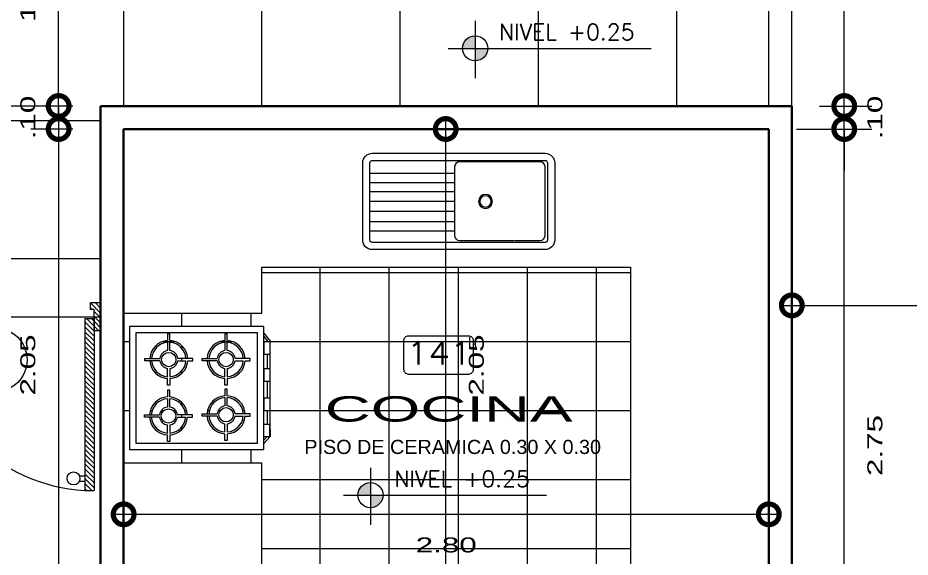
# Model space of a CAD drawing. Header units: inches. Extents: x 155.3 to 248.5, y 20.6 to 88.6.
# Drawn here: x 214.034 to 217.906, y 68.063 to 70.406 of the extents above; entities that cross this region are included whole.
import ezdxf
from ezdxf.enums import TextEntityAlignment as Align

# ---------------------------------------------------------------- set-up
doc = ezdxf.new("R2010")
doc.units = ezdxf.units.IN
doc.header["$MEASUREMENT"] = 0
doc.linetypes.add('CONTINUA', pattern=[0])
for name, color, linetype in [('COTAS', 252, 'Continuous'), ('MOBILIARIO', 252, 'Continuous'), ('MURO', 7, 'Continuous'), ('PUERTAS', 23, 'Continuous'), ('TEXTOS PLANTA', 7, 'Continuous'), ('TEXTURAS', 251, 'Continuous')]:
    doc.layers.add(name, color=color, linetype=linetype)
doc.styles.add('Celso', font='swissel.ttf', dxfattribs={"width": 1.5})
doc.styles.add('ROMANS', font='romans', dxfattribs={"width": 1.1, "height": 1})
doc.styles.get("Standard").update_dxf_attribs({"font": 'arial.ttf'})
doc.dimstyles.new('PLANTA 1-50', dxfattribs={"dimtxt": 0.065, "dimasz": 0.18, "dimexe": 0.12, "dimexo": 0.12, "dimgap": 0.1, "dimtad": 2, "dimzin": 4, "dimdsep": 46, "dimtxsty": 'Celso', "dimblk": 'DOTSMALL', "dimcen": 0.065, "dimdle": 0.05, "dimclrd": 14, "dimclre": 251, "dimclrt": 256, "dimaunit": 1, "dimadec": 4, "dimazin": 1, "dimtfac": 1, "dimtix": 1, "dimtmove": 0, "dimatfit": 3, "dimldrblk": 'DOTSMALL', "dimfxl": 1, "dimlwd": 9, "dimlwe": 9, "dimarcsym": 0})
pattern_1 = [(315, (-96.529859, 5.184583), (-0.013258252, -0.013258252), [])]

# ---------------------------------------------------------------- blocks, each defined once
blk = doc.blocks.new('A$C17647B33')
at = {"color": 252, "lineweight": 0}
for p, q in [((0.0271, 0.5083), (0, 0.4783)), ((0.0271, 0.535), (0.0271, 0)), ((0.6112, 0.535), (0.0271, 0.535)), ((0.5829, 0.5067), (0.0554, 0.5067)), ((0.0554, 0.5067), (0.0554, 0.0283)), ((0.5829, 0.0283), (0.5829, 0.5067)), ((0.6112, 0), (0.6112, 0.535)), ((0, 0.4483), (0, 0.4783)), ((0.0034, 0.4803), (0.0271, 0.4803)), ((0.0034, 0.4241), (0.0034, 0.4803)), ((0.0034, 0.4803), (0.0271, 0.4803)), ((0.0034, 0.4241), (0.0034, 0.4803)), ((0.0271, 0.4945), (0.0143, 0.4803)), ((0.0271, 0.4803), (0.0271, 0.4241)), ((0.0271, 0.4803), (0.0271, 0.4241)), ((0.1864, 0.4955), (0.1964, 0.4955)), ((0.1864, 0.4665), (0.1864, 0.4955)), ((0.1964, 0.4955), (0.1964, 0.4665)), ((0.4363, 0.5005), (0.4463, 0.5005)), ((0.4363, 0.4715), (0.4363, 0.5005)), ((0.4463, 0.5005), (0.4463, 0.4715)), ((0, 0.4483), (0, 0.0639)), ((0.1864, 0.4228), (0.1864, 0.4586)), ((0.1964, 0.4586), (0.1964, 0.4229)), ((0.4363, 0.4279), (0.4363, 0.4636)), ((0.4463, 0.4636), (0.4463, 0.4279)), ((0.0271, 0.4241), (0.0034, 0.4241)), ((0.0271, 0.4241), (0.0034, 0.4241)), ((0.012, 0.4241), (0.012, 0.3665)), ((0.0876, 0.3892), (0.0876, 0.3792)), ((0.109, 0.3892), (0.0876, 0.3892)), ((0.1526, 0.3892), (0.1168, 0.3892)), ((0.2302, 0.3892), (0.266, 0.3892)), ((0.2661, 0.3892), (0.2951, 0.3892)), ((0.2951, 0.3892), (0.2951, 0.3792)), ((0.3376, 0.3942), (0.3376, 0.3842)), ((0.3589, 0.3942), (0.3376, 0.3942)), ((0.4026, 0.3942), (0.3667, 0.3942)), ((0.4802, 0.3942), (0.5159, 0.3942)), ((0.5161, 0.3942), (0.5451, 0.3942)), ((0.5451, 0.3942), (0.5451, 0.3842)), ((0.0021, 0.3665), (0.0259, 0.3665)), ((0.0021, 0.3102), (0.0021, 0.3665)), ((0.0259, 0.3665), (0.0259, 0.3102)), ((0.0876, 0.3792), (0.1166, 0.3792)), ((0.1167, 0.3792), (0.1526, 0.3792)), ((0.266, 0.3792), (0.2303, 0.3792)), ((0.2951, 0.3792), (0.2661, 0.3792)), ((0.3376, 0.3842), (0.3666, 0.3842)), ((0.3667, 0.3842), (0.4025, 0.3842)), ((0.4363, 0.3502), (0.4363, 0.3145)), ((0.4463, 0.3145), (0.4463, 0.3502)), ((0.5159, 0.3842), (0.4802, 0.3842)), ((0.5451, 0.3842), (0.5161, 0.3842)), ((0.0259, 0.3102), (0.0021, 0.3102)), ((0.012, 0.3102), (0.012, 0.2389)), ((0.1864, 0.3452), (0.1864, 0.3095)), ((0.1964, 0.3095), (0.1964, 0.3452)), ((0.1864, 0.3016), (0.1864, 0.2726)), ((0.1864, 0.2726), (0.1964, 0.2726)), ((0.1964, 0.2726), (0.1964, 0.3015)), ((0.4363, 0.3066), (0.4363, 0.2776)), ((0.4363, 0.2776), (0.4463, 0.2776)), ((0.4463, 0.2776), (0.4463, 0.3066)), ((0.0021, 0.2389), (0.0259, 0.2389)), ((0.0021, 0.1827), (0.0021, 0.2389)), ((0.0259, 0.2389), (0.0259, 0.1827)), ((0.1864, 0.2553), (0.1964, 0.2553)), ((0.1864, 0.2264), (0.1864, 0.2553)), ((0.1964, 0.2553), (0.1964, 0.2264)), ((0.4351, 0.2553), (0.4451, 0.2553)), ((0.4351, 0.2264), (0.4351, 0.2553)), ((0.4451, 0.2553), (0.4451, 0.2264)), ((0.1864, 0.1827), (0.1864, 0.2184)), ((0.1964, 0.2184), (0.1964, 0.1827)), ((0.4351, 0.1827), (0.4351, 0.2184)), ((0.4451, 0.2184), (0.4451, 0.1827)), ((0.0259, 0.1827), (0.0021, 0.1827)), ((0.012, 0.1827), (0.012, 0.1214)), ((0.0021, 0.1214), (0.0259, 0.1214)), ((0.0021, 0.0651), (0.0021, 0.1214)), ((0.0259, 0.1214), (0.0259, 0.0651)), ((0.0876, 0.149), (0.0876, 0.139)), ((0.109, 0.149), (0.0876, 0.149)), ((0.0876, 0.139), (0.1166, 0.139)), ((0.1167, 0.139), (0.1526, 0.139)), ((0.1526, 0.149), (0.1168, 0.149)), ((0.2302, 0.149), (0.266, 0.149)), ((0.266, 0.139), (0.2303, 0.139)), ((0.2661, 0.149), (0.2951, 0.149)), ((0.2951, 0.139), (0.2661, 0.139)), ((0.2951, 0.149), (0.2951, 0.139)), ((0.3363, 0.149), (0.3363, 0.139)), ((0.3577, 0.149), (0.3363, 0.149)), ((0.3363, 0.139), (0.3653, 0.139)), ((0.4013, 0.149), (0.3655, 0.149)), ((0.3655, 0.139), (0.4013, 0.139)), ((0.4789, 0.149), (0.5147, 0.149)), ((0.5147, 0.139), (0.479, 0.139)), ((0.5148, 0.149), (0.5438, 0.149)), ((0.5438, 0.139), (0.5148, 0.139)), ((0.5438, 0.149), (0.5438, 0.139)), ((0.1864, 0.1051), (0.1864, 0.0693)), ((0.1964, 0.0693), (0.1964, 0.1051)), ((0.4351, 0.1051), (0.4351, 0.0693)), ((0.4451, 0.0693), (0.4451, 0.1051)), ((0.0271, 0.0289), (0, 0.0639)), ((0.0259, 0.0651), (0.0021, 0.0651)), ((0.012, 0.0651), (0.012, 0.0634)), ((0.0271, 0.0439), (0.012, 0.0634)), ((0.1864, 0.0614), (0.1864, 0.0324)), ((0.1964, 0.0324), (0.1964, 0.0614)), ((0.4351, 0.0614), (0.4351, 0.0324)), ((0.4451, 0.0324), (0.4451, 0.0614)), ((0.0271, 0), (0.6112, 0)), ((0.0554, 0.0283), (0.5829, 0.0283)), ((0.1864, 0.0324), (0.1964, 0.0324)), ((0.4351, 0.0324), (0.4451, 0.0324))]:
    blk.add_line(p, q, dxfattribs=at)
for centre in [(0.1914, 0.384), (0.4414, 0.389), (0.1914, 0.1439), (0.4401, 0.1439)]:
    blk.add_circle(centre, 0.0312, dxfattribs=at)
for centre, radius, start, end in [((0.1914, 0.384), 0.0826, 93.5115, 176.4355), ((0.1914, 0.384), 0.0826, 3.5645, 86.5744), ((0.4414, 0.389), 0.0826, 93.5115, 176.4355), ((0.4414, 0.389), 0.0826, 3.5645, 86.5744), ((0.1914, 0.384), 0.0747, 93.8844, 176.057), ((0.1914, 0.384), 0.0747, 3.943, 86.2107), ((0.4414, 0.389), 0.0747, 93.8844, 176.057), ((0.4414, 0.389), 0.0391, 97.4281, 172.4593), ((0.4414, 0.389), 0.0747, 3.943, 86.2107), ((0.4414, 0.389), 0.0391, 7.5407, 82.7544), ((0.1914, 0.384), 0.0391, 97.4281, 172.4593), ((0.1914, 0.384), 0.0391, 7.5407, 82.7544), ((0.1914, 0.384), 0.0826, 183.3726, 266.4885), ((0.1914, 0.384), 0.0747, 183.7307, 266.1156), ((0.1914, 0.384), 0.0391, 187.1331, 262.5719), ((0.1914, 0.384), 0.0391, 277.2456, 352.8669), ((0.1914, 0.384), 0.0747, 273.7893, 356.2693), ((0.1914, 0.384), 0.0826, 273.4256, 356.6274), ((0.4414, 0.389), 0.0826, 183.3726, 266.4885), ((0.4414, 0.389), 0.0747, 183.7307, 266.1156), ((0.4414, 0.389), 0.0391, 187.1331, 262.5719), ((0.4414, 0.389), 0.0747, 273.7893, 356.2693), ((0.4414, 0.389), 0.0391, 277.2456, 352.8669), ((0.4414, 0.389), 0.0826, 273.4256, 356.6274), ((0.1914, 0.1439), 0.0826, 93.5115, 176.4355), ((0.1914, 0.1439), 0.0747, 93.8844, 176.057), ((0.1914, 0.1439), 0.0826, 3.5645, 86.5744), ((0.1914, 0.1439), 0.0747, 3.943, 86.2107), ((0.4401, 0.1439), 0.0826, 93.5115, 176.4355), ((0.4401, 0.1439), 0.0747, 93.8844, 176.057), ((0.4401, 0.1439), 0.0826, 3.5645, 86.5744), ((0.4401, 0.1439), 0.0747, 3.943, 86.2107), ((0.1914, 0.1439), 0.0391, 97.4281, 172.4593), ((0.1914, 0.1439), 0.0391, 7.5407, 82.7544), ((0.4401, 0.1439), 0.0391, 97.4281, 172.4593), ((0.4401, 0.1439), 0.0391, 7.5407, 82.7544), ((0.1914, 0.1439), 0.0826, 183.3726, 266.4885), ((0.1914, 0.1439), 0.0747, 183.7307, 266.1156), ((0.1914, 0.1439), 0.0391, 187.1331, 262.5719), ((0.1914, 0.1439), 0.0747, 273.7893, 356.2693), ((0.1914, 0.1439), 0.0391, 277.2456, 352.8669), ((0.1914, 0.1439), 0.0826, 273.4256, 356.6274), ((0.4401, 0.1439), 0.0826, 183.3726, 266.4885), ((0.4401, 0.1439), 0.0747, 183.7307, 266.1156), ((0.4401, 0.1439), 0.0391, 187.1331, 262.5719), ((0.4401, 0.1439), 0.0747, 273.7893, 356.2693), ((0.4401, 0.1439), 0.0391, 277.2456, 352.8669), ((0.4401, 0.1439), 0.0826, 273.4256, 356.6274)]:
    blk.add_arc(centre, radius, start, end, dxfattribs=at)
blk = doc.blocks.new('A$C31FD5974')
at = {"color": 8, "linetype": 'ByBlock', "lineweight": 0}
for p, q in [((0.7914, 0.4186), (0.0416, 0.4186)), ((0.7914, 0.3873), (0.0416, 0.3873)), ((0, 0.3769), (0, 0.0416)), ((0.0312, 0.3769), (0.0312, 0.0416)), ((0.0433, 0.3623), (0.0433, 0.0594)), ((0.4119, 0.3831), (0.0641, 0.3831)), ((0.4327, 0.0594), (0.4327, 0.3623)), ((0.8018, 0.0416), (0.8018, 0.3769)), ((0.833, 0.0416), (0.833, 0.3769)), ((0.8033, 0.3316), (0.4327, 0.3316)), ((0.4355, 0.2897), (0.8033, 0.2897)), ((0.4327, 0.2511), (0.8006, 0.2511)), ((0.4355, 0.2093), (0.8033, 0.2093)), ((0.8033, 0.1674), (0.4327, 0.1674)), ((0.8006, 0.1224), (0.4327, 0.1224)), ((0.4327, 0.0805), (0.8033, 0.0805)), ((0.0416, 0.0312), (0.2813, 0.0312)), ((0.0641, 0.0386), (0.1731, 0.0386)), ((0.1758, 0.0386), (0.4119, 0.0386)), ((0.2813, 0.0312), (0.7914, 0.0312)), ((0.0416, 0), (0.2813, 0)), ((0.2813, 0), (0.7914, 0))]:
    blk.add_line(p, q, dxfattribs=at)
blk.add_circle((0.3002, 0.2093), 0.0304, dxfattribs=at)
at = {"color": 8, "lineweight": 0}
blk.add_circle((0.3002, 0.2093), 0.0244, dxfattribs=at)
at = {"color": 8, "linetype": 'ByBlock', "lineweight": 0}
for centre, radius, start, end in [((0.0416, 0.3769), 0.0416, 90, 180), ((0.0416, 0.3769), 0.0104, 90, 180), ((0.7914, 0.3769), 0.0416, 0, 90), ((0.7914, 0.3769), 0.0104, 360, 90), ((0.0641, 0.3623), 0.0208, 90, 180), ((0.4119, 0.3623), 0.0208, 0, 90), ((0.0416, 0.0416), 0.0416, 180, 270), ((0.0416, 0.0416), 0.0104, 180, 270), ((0.0641, 0.0594), 0.0208, 180, 270), ((0.4119, 0.0594), 0.0208, 270, 360), ((0.7914, 0.0416), 0.0416, 270, 0), ((0.7914, 0.0416), 0.0104, 270, 0)]:
    blk.add_arc(centre, radius, start, end, dxfattribs=at)
blk = doc.blocks.new('A$C2D8C4AFF')
at = {"lineweight": 0}
h = blk.add_hatch(dxfattribs=at)
h.set_pattern_fill('ANSI31', color=8, scale=0.15, angle=17, style=0)
h.set_pattern_definition(pattern_1)
h.paths.add_polyline_path([(0.035, 0.865), (0, 0.865), (0, 1.015), (0.055, 1.015), (0.055, 0.98), (0.035, 0.98)])
h = blk.add_hatch(dxfattribs=at)
h.set_pattern_fill('ANSI31', color=8, scale=0.15, angle=17, style=0)
h.set_pattern_definition(pattern_1)
h.paths.add_polyline_path([(1, 0.865), (0.965, 0.865), (0.965, 0.93), (0.965, 0.98), (0.945, 0.98), (0.945, 1.015), (1, 1.015)])
h = blk.add_hatch(dxfattribs=at)
h.set_pattern_fill('ANSI31', color=8, scale=0.15, angle=17, style=0)
h.set_pattern_definition(pattern_1)
h.paths.add_polyline_path([(0.965, 0), (0.915, 0), (0.915, 0.93), (0.965, 0.93)])
at = {"color": 32, "lineweight": 0}
for p, q in [((0, 0.865), (0, 1.015)), ((0.055, 1.015), (0, 1.015)), ((0.055, 0.98), (0.055, 1.015)), ((1, 1.015), (0.945, 1.015)), ((0.945, 0.98), (0.945, 1.015)), ((1, 0.865), (1, 1.015)), ((0.035, 0.865), (0.035, 0.98)), ((0.055, 0.98), (0.035, 0.98)), ((0.965, 0.98), (0.945, 0.98)), ((0.965, 0.865), (0.965, 0.98)), ((0.915, 0.93), (0.965, 0.93)), ((0.915, 0.93), (0.915, 0)), ((0.965, 0.93), (0.965, 0)), ((0, 0.865), (0.035, 0.865)), ((0.965, 0.865), (1, 0.865)), ((0.915, 0), (0.965, 0))]:
    blk.add_line(p, q, dxfattribs=at)
at = {"lineweight": 0}
for p, q in [((0.885, 0.08), (0.915, 0.08)), ((0.885, 0.05), (0.915, 0.05))]:
    blk.add_line(p, q, dxfattribs=at)
blk.add_circle((0.8534, 0.065), 0.035, dxfattribs=at)
blk.add_arc((0.9698, 0.9359), 0.9375, 184.3354, 266.6496, dxfattribs=at)
blk = doc.blocks.new('_DotSmall')
at = {"color": 0, "linetype": 'ByBlock', "lineweight": 0, "const_width": 0.5}
blk.add_lwpolyline([(-0.0625, 0, 1), (0.0625, 0, 1)], format="xyb", close=True, dxfattribs=at)
blk = doc.blocks.new('*D645')
at = {"layer": 'COTAS', "color": 14, "linetype": 'CONTINUA', "lineweight": 9, "transparency": 16777216}
for p, q in [((214.2107, 70.023), (214.2107, 70.203)), ((214.2107, 70.023), (214.2107, 69.923)), ((214.2107, 69.923), (214.2107, 69.743))]:
    blk.add_line(p, q, dxfattribs=at)
at = {"layer": 'COTAS', "color": 251, "linetype": 'CONTINUA', "lineweight": 9, "transparency": 16777216}
blk.add_line((214.2728, 70.023), (214.0907, 70.023), dxfattribs=at)
at = {"layer": 'COTAS', "color": 251, "linetype": 'Continuous', "lineweight": 9, "transparency": 16777216}
blk.add_line((214.2728, 69.923), (214.0907, 69.923), dxfattribs=at)
at = {"layer": 'Defpoints', "color": 0, "lineweight": 0, "transparency": 16777216}
for p in [(214.3928, 70.023), (214.2107, 69.923), (214.3928, 69.923)]:
    blk.add_point(p, dxfattribs=at)
at = {"layer": 'COTAS', "color": 14, "lineweight": 9, "transparency": 16777216, "xscale": 0.18, "yscale": 0.18, "zscale": 0.18}
for p, rotation in [((214.2107, 70.023), 270), ((214.2107, 69.923), 90)]:
    blk.add_blockref('_DotSmall', p, dxfattribs=dict(at, rotation=rotation))
at = {"layer": 'COTAS', "lineweight": 0, "transparency": 16777216, "insert": (214.0773, 69.973), "char_height": 0.065, "attachment_point": 5, "rotation": 90, "style": 'Celso'}
blk.add_mtext('.10', dxfattribs=at)
blk = doc.blocks.new('*D646')
at = {"layer": 'COTAS', "color": 14, "linetype": 'CONTINUA', "lineweight": 9, "transparency": 16777216}
blk.add_line((214.2107, 69.973), (214.2107, 67.823), dxfattribs=at)
at = {"layer": 'COTAS', "color": 251, "linetype": 'CONTINUA', "lineweight": 9, "transparency": 16777216}
blk.add_line((214.2728, 69.923), (214.0907, 69.923), dxfattribs=at)
at = {"layer": 'COTAS', "color": 251, "linetype": 'Continuous', "lineweight": 9, "transparency": 16777216}
blk.add_line((214.3728, 67.873), (214.0907, 67.873), dxfattribs=at)
at = {"layer": 'Defpoints', "color": 0, "lineweight": 0, "transparency": 16777216}
for p in [(214.3928, 69.923), (214.2107, 67.873), (214.4928, 67.873)]:
    blk.add_point(p, dxfattribs=at)
at = {"layer": 'COTAS', "color": 14, "lineweight": 9, "transparency": 16777216, "xscale": 0.18, "yscale": 0.18, "zscale": 0.18}
for p, rotation in [((214.2107, 69.923), 90), ((214.2107, 67.873), 270)]:
    blk.add_blockref('_DotSmall', p, dxfattribs=dict(at, rotation=rotation))
at = {"layer": 'COTAS', "lineweight": 0, "transparency": 16777216, "insert": (214.0773, 68.898), "char_height": 0.065, "attachment_point": 5, "rotation": 90, "style": 'Celso'}
blk.add_mtext('2.05', dxfattribs=at)
blk = doc.blocks.new('*D362')
at = {"layer": 'COTAS', "color": 14, "linetype": 'CONTINUA', "lineweight": 9, "transparency": 16777216}
blk.add_line((213.9078, 70.073), (213.9078, 63.623), dxfattribs=at)
at = {"layer": 'COTAS', "color": 251, "linetype": 'CONTINUA', "lineweight": 9, "transparency": 16777216}
blk.add_line((214.2728, 70.023), (213.7878, 70.023), dxfattribs=at)
at = {"layer": 'COTAS', "color": 251, "linetype": 'Continuous', "lineweight": 9, "transparency": 16777216}
blk.add_line((214.2728, 63.673), (213.7878, 63.673), dxfattribs=at)
at = {"layer": 'Defpoints', "color": 0, "lineweight": 0, "transparency": 16777216}
for p in [(214.3928, 70.023), (213.9078, 63.673), (214.3928, 63.673)]:
    blk.add_point(p, dxfattribs=at)
at = {"layer": 'COTAS', "color": 14, "lineweight": 9, "transparency": 16777216, "xscale": 0.18, "yscale": 0.18, "zscale": 0.18}
for p, rotation in [((213.9078, 70.023), 90), ((213.9078, 63.673), 270)]:
    blk.add_blockref('_DotSmall', p, dxfattribs=dict(at, rotation=rotation))
at = {"layer": 'COTAS', "lineweight": 0, "transparency": 16777216, "insert": (213.7744, 66.848), "char_height": 0.065, "attachment_point": 5, "rotation": 90, "style": 'Celso'}
blk.add_mtext('6.35', dxfattribs=at)
blk = doc.blocks.new('*D529')
at = {"layer": 'COTAS', "color": 14, "linetype": 'CONTINUA', "lineweight": 9, "transparency": 16777216}
blk.add_line((214.2107, 69.973), (214.2107, 71.0689), dxfattribs=at)
at = {"layer": 'COTAS', "color": 251, "linetype": 'Continuous', "lineweight": 9, "transparency": 16777216}
blk.add_line((214.2728, 71.0189), (214.0907, 71.0189), dxfattribs=at)
at = {"layer": 'COTAS', "color": 251, "linetype": 'CONTINUA', "lineweight": 9, "transparency": 16777216}
blk.add_line((214.2728, 70.023), (214.0907, 70.023), dxfattribs=at)
at = {"layer": 'Defpoints', "color": 0, "lineweight": 0, "transparency": 16777216}
for p in [(214.2107, 71.0189), (214.3928, 71.0189), (214.3928, 70.023)]:
    blk.add_point(p, dxfattribs=at)
at = {"layer": 'COTAS', "color": 14, "lineweight": 9, "transparency": 16777216, "xscale": 0.18, "yscale": 0.18, "zscale": 0.18}
for p, rotation in [((214.2107, 71.0189), 90), ((214.2107, 70.023), 270)]:
    blk.add_blockref('_DotSmall', p, dxfattribs=dict(at, rotation=rotation))
at = {"layer": 'COTAS', "lineweight": 0, "transparency": 16777216, "insert": (214.0773, 70.5209), "char_height": 0.065, "attachment_point": 5, "rotation": 90, "style": 'Celso'}
blk.add_mtext('1.00', dxfattribs=at)
blk = doc.blocks.new('*D561')
at = {"layer": 'COTAS', "color": 14, "linetype": 'CONTINUA', "lineweight": 9, "transparency": 16777216}
blk.add_line((217.6202, 67.123), (217.6202, 69.973), dxfattribs=at)
at = {"layer": 'COTAS', "color": 251, "linetype": 'Continuous', "lineweight": 9, "transparency": 16777216}
blk.add_line((217.4128, 69.923), (217.7402, 69.923), dxfattribs=at)
at = {"layer": 'COTAS', "color": 251, "linetype": 'CONTINUA', "lineweight": 9, "transparency": 16777216}
blk.add_line((217.5128, 67.173), (217.7402, 67.173), dxfattribs=at)
at = {"layer": 'Defpoints', "color": 0, "lineweight": 0, "transparency": 16777216}
for p in [(217.2928, 69.923), (217.6202, 69.923), (217.3928, 67.173)]:
    blk.add_point(p, dxfattribs=at)
at = {"layer": 'COTAS', "color": 14, "lineweight": 9, "transparency": 16777216, "xscale": 0.18, "yscale": 0.18, "zscale": 0.18}
for p, rotation in [((217.6202, 69.923), 90), ((217.6202, 67.173), 270)]:
    blk.add_blockref('_DotSmall', p, dxfattribs=dict(at, rotation=rotation))
at = {"layer": 'COTAS', "lineweight": 0, "transparency": 16777216, "insert": (217.7536, 68.548), "char_height": 0.065, "attachment_point": 5, "rotation": 90, "style": 'Celso'}
blk.add_mtext('2.75', dxfattribs=at)
blk = doc.blocks.new('*D562')
at = {"layer": 'COTAS', "color": 14, "linetype": 'CONTINUA', "lineweight": 9, "transparency": 16777216}
for p, q in [((217.6202, 70.023), (217.6202, 70.203)), ((217.6202, 69.923), (217.6202, 70.023)), ((217.6202, 69.923), (217.6202, 69.743))]:
    blk.add_line(p, q, dxfattribs=at)
at = {"layer": 'COTAS', "color": 251, "linetype": 'Continuous', "lineweight": 9, "transparency": 16777216}
blk.add_line((217.5128, 70.023), (217.7402, 70.023), dxfattribs=at)
at = {"layer": 'COTAS', "color": 251, "linetype": 'CONTINUA', "lineweight": 9, "transparency": 16777216}
blk.add_line((217.4128, 69.923), (217.7402, 69.923), dxfattribs=at)
at = {"layer": 'Defpoints', "color": 0, "lineweight": 0, "transparency": 16777216}
for p in [(217.3928, 70.023), (217.6202, 70.023), (217.2928, 69.923)]:
    blk.add_point(p, dxfattribs=at)
at = {"layer": 'COTAS', "color": 14, "lineweight": 9, "transparency": 16777216, "xscale": 0.18, "yscale": 0.18, "zscale": 0.18}
for p, rotation in [((217.6202, 70.023), 270), ((217.6202, 69.923), 90)]:
    blk.add_blockref('_DotSmall', p, dxfattribs=dict(at, rotation=rotation))
at = {"layer": 'COTAS', "lineweight": 0, "transparency": 16777216, "insert": (217.7536, 69.973), "char_height": 0.065, "attachment_point": 5, "rotation": 90, "style": 'Celso'}
blk.add_mtext('.10', dxfattribs=at)
blk = doc.blocks.new('*D563')
at = {"layer": 'COTAS', "color": 14, "linetype": 'CONTINUA', "lineweight": 9, "transparency": 16777216}
blk.add_line((217.6202, 69.973), (217.6202, 71.173), dxfattribs=at)
at = {"layer": 'COTAS', "color": 251, "linetype": 'Continuous', "lineweight": 9, "transparency": 16777216}
blk.add_line((217.5128, 71.123), (217.7402, 71.123), dxfattribs=at)
at = {"layer": 'COTAS', "color": 251, "linetype": 'CONTINUA', "lineweight": 9, "transparency": 16777216}
blk.add_line((217.5128, 70.023), (217.7402, 70.023), dxfattribs=at)
at = {"layer": 'Defpoints', "color": 0, "lineweight": 0, "transparency": 16777216}
for p in [(217.3928, 71.123), (217.6202, 71.123), (217.3928, 70.023)]:
    blk.add_point(p, dxfattribs=at)
at = {"layer": 'COTAS', "color": 14, "lineweight": 9, "transparency": 16777216, "xscale": 0.18, "yscale": 0.18, "zscale": 0.18}
for p, rotation in [((217.6202, 71.123), 90), ((217.6202, 70.023), 270)]:
    blk.add_blockref('_DotSmall', p, dxfattribs=dict(at, rotation=rotation))
at = {"layer": 'COTAS', "lineweight": 0, "transparency": 16777216, "insert": (217.7536, 70.573), "char_height": 0.065, "attachment_point": 5, "rotation": 90, "style": 'Celso'}
blk.add_mtext('1.10', dxfattribs=at)
blk = doc.blocks.new('*D575')
at = {"layer": 'COTAS', "color": 251, "linetype": 'CONTINUA', "lineweight": 9, "transparency": 16777216}
blk.add_line((214.4928, 68.678), (214.4928, 68.1292), dxfattribs=at)
at = {"layer": 'COTAS', "color": 251, "linetype": 'Continuous', "lineweight": 9, "transparency": 16777216}
blk.add_line((217.2928, 68.678), (217.2928, 68.1292), dxfattribs=at)
at = {"layer": 'COTAS', "color": 14, "linetype": 'CONTINUA', "lineweight": 9, "transparency": 16777216}
blk.add_line((214.4428, 68.2492), (217.3428, 68.2492), dxfattribs=at)
at = {"layer": 'Defpoints', "color": 0, "lineweight": 0, "transparency": 16777216}
for p in [(214.4928, 68.798), (217.2928, 68.798), (217.2928, 68.2492)]:
    blk.add_point(p, dxfattribs=at)
at = {"layer": 'COTAS', "color": 14, "lineweight": 9, "transparency": 16777216, "xscale": 0.18, "yscale": 0.18, "zscale": 0.18, "rotation": 180}
blk.add_blockref('_DotSmall', (214.4928, 68.2492), dxfattribs=at)
at = {"layer": 'COTAS', "color": 14, "lineweight": 9, "transparency": 16777216, "xscale": 0.18, "yscale": 0.18, "zscale": 0.18}
blk.add_blockref('_DotSmall', (217.2928, 68.2492), dxfattribs=at)
at = {"layer": 'COTAS', "lineweight": 0, "transparency": 16777216, "insert": (215.8928, 68.1158), "char_height": 0.065, "attachment_point": 5, "style": 'Celso'}
blk.add_mtext('2.80', dxfattribs=at)
blk = doc.blocks.new('*D392')
at = {"layer": 'COTAS', "color": 14, "linetype": 'CONTINUA', "lineweight": 9, "transparency": 16777216}
blk.add_line((215.8906, 67.823), (215.8906, 69.973), dxfattribs=at)
at = {"layer": 'COTAS', "color": 251, "linetype": 'Continuous', "lineweight": 9, "transparency": 16777216}
blk.add_line((215.7614, 69.923), (216.0106, 69.923), dxfattribs=at)
at = {"layer": 'COTAS', "color": 251, "linetype": 'CONTINUA', "lineweight": 9, "transparency": 16777216}
blk.add_line((215.7614, 67.873), (216.0106, 67.873), dxfattribs=at)
at = {"layer": 'Defpoints', "color": 0, "lineweight": 0, "transparency": 16777216}
for p in [(215.6414, 69.923), (215.8906, 69.923), (215.6414, 67.873)]:
    blk.add_point(p, dxfattribs=at)
at = {"layer": 'COTAS', "color": 14, "lineweight": 9, "transparency": 16777216, "xscale": 0.18, "yscale": 0.18, "zscale": 0.18}
for p, rotation in [((215.8906, 69.923), 90), ((215.8906, 67.873), 270)]:
    blk.add_blockref('_DotSmall', p, dxfattribs=dict(at, rotation=rotation))
at = {"layer": 'COTAS', "lineweight": 0, "transparency": 16777216, "insert": (216.024, 68.898), "char_height": 0.065, "attachment_point": 5, "rotation": 90, "style": 'Celso'}
blk.add_mtext('2.05', dxfattribs=at)
blk = doc.blocks.new('*D393')
at = {"layer": 'COTAS', "color": 251, "linetype": 'CONTINUA', "lineweight": 9, "transparency": 16777216}
blk.add_line((217.3928, 68.718), (217.3928, 69.2768), dxfattribs=at)
at = {"layer": 'COTAS', "color": 251, "linetype": 'Continuous', "lineweight": 9, "transparency": 16777216}
blk.add_line((220.8928, 68.718), (220.8928, 69.2768), dxfattribs=at)
at = {"layer": 'COTAS', "color": 14, "linetype": 'CONTINUA', "lineweight": 9, "transparency": 16777216}
blk.add_line((217.3428, 69.1568), (220.9428, 69.1568), dxfattribs=at)
at = {"layer": 'Defpoints', "color": 0, "lineweight": 0, "transparency": 16777216}
for p in [(220.8928, 69.1568), (217.3928, 68.598), (220.8928, 68.598)]:
    blk.add_point(p, dxfattribs=at)
at = {"layer": 'COTAS', "color": 14, "lineweight": 9, "transparency": 16777216, "xscale": 0.18, "yscale": 0.18, "zscale": 0.18, "rotation": 180}
blk.add_blockref('_DotSmall', (217.3928, 69.1568), dxfattribs=at)
at = {"layer": 'COTAS', "color": 14, "lineweight": 9, "transparency": 16777216, "xscale": 0.18, "yscale": 0.18, "zscale": 0.18}
blk.add_blockref('_DotSmall', (220.8928, 69.1568), dxfattribs=at)
at = {"layer": 'COTAS', "lineweight": 0, "transparency": 16777216, "insert": (219.1428, 69.2901), "char_height": 0.065, "attachment_point": 5, "style": 'Celso'}
blk.add_mtext('3.50', dxfattribs=at)

msp = doc.modelspace()

# ---------------------------------------------------------------- hatches: boundary and pattern name
at = {"layer": 'TEXTOS PLANTA', "lineweight": 9}
h = msp.add_hatch(color=7, dxfattribs=at)
h.paths.add_polyline_path([(215.9636, 70.2736), (216.0182, 70.2736), (216.0182, 70.3282, 0.414214)])
h.paths.add_polyline_path([(216.0182, 70.2736), (216.0182, 70.2189, 0.414214), (216.0728, 70.2736)])
h = msp.add_hatch(color=7, dxfattribs=at)
h.paths.add_polyline_path([(215.5093, 68.3327), (215.5639, 68.3327), (215.5639, 68.3873, 0.414214)])
h.paths.add_polyline_path([(215.5639, 68.3327), (215.5639, 68.2781, 0.414214), (215.6185, 68.3327)])
at = {"layer": 'TEXTURAS', "lineweight": 0}
h = msp.add_hatch(dxfattribs=at)
h.set_pattern_fill('_USER', color=251, scale=0.6, angle=90, style=0, double=1, pattern_type=0)
h.set_pattern_definition([(90, (50.6927, -0.8402), (-0.6, 4e-17), []), (180, (50.6927, -0.8402), (-7e-17, -0.6), [])])
h.paths.add_polyline_path([(217.2928, 71.123), (217.3928, 71.123), (217.3927, 72.0189), (217.2927, 72.0189), (217.2597, 72.0239), (217.2597, 72.0449), (217.2717, 72.0449), (217.2717, 72.0689), (216.7137, 72.0689), (216.7137, 72.0449), (216.7257, 72.0449), (216.7257, 72.0239), (216.6927, 72.0239), (216.6927, 72.0189), (215.7927, 72.0189), (215.7927, 71.0189), (214.1901, 71.0189), (214.1901, 71.0239), (214.1571, 71.0239), (214.1571, 71.0449), (214.1691, 71.0449), (214.1691, 71.0689), (213.6111, 71.0689), (213.6111, 71.0449), (213.6231, 71.0449), (213.6231, 71.0239), (213.5901, 71.0239), (213.5901, 69.9676), (213.5899, 69.9236), (213.5619, 69.9236), (213.5619, 69.9396), (213.5299, 69.9396), (213.5299, 69.1956), (213.5619, 69.1956), (213.5619, 69.2116), (213.5899, 69.2116), (213.5899, 69.1676), (213.6342, 69.1676), (213.6342, 69.1395), (213.6182, 69.1395), (213.6182, 69.1074), (214.3647, 69.1074), (214.3647, 69.1395), (214.3486, 69.1395), (214.3486, 69.1676), (214.3928, 69.1676), (214.3928, 70.023), (217.2928, 70.023)])
h = msp.add_hatch(dxfattribs=at)
h.set_pattern_fill('_USER', color=251, scale=0.3, angle=90, style=0, double=1, pattern_type=0)
h.set_pattern_definition([(90, (52.44552, 0), (-0.3, 2e-17), []), (180, (52.44552, 0), (-4e-17, -0.3), [])])
edge = h.paths.add_edge_path()
edge.add_line((217.2928, 67.9867), (216.6928, 67.9867))
edge.add_line((216.6928, 67.9867), (216.6928, 69.323))
edge.add_line((216.6928, 69.323), (215.0928, 69.323))
edge.add_line((215.0928, 69.323), (215.0928, 69.123))
edge.add_line((215.0928, 69.123), (214.4928, 69.123))
edge.add_line((214.4928, 69.123), (214.4928, 68.473))
edge.add_line((214.4928, 68.473), (215.0928, 68.473))
edge.add_line((215.0928, 68.473), (215.0928, 67.873))
edge.add_line((215.0928, 67.873), (215.6414, 67.873))
edge.add_line((215.6414, 67.873), (215.6414, 66.373))
edge.add_line((215.6414, 66.373), (216.4928, 66.373))
edge.add_line((216.4928, 66.373), (216.4928, 66.323))
edge.add_line((216.4928, 66.323), (217.2928, 66.323))
edge.add_line((217.2928, 66.323), (217.2928, 66.373))
edge.add_line((217.2928, 66.373), (217.2828, 66.373))
edge.add_line((217.2828, 66.373), (217.2828, 66.4035))
edge.add_ellipse((217.3434, 67.1467), major_axis=(-0.5274, 0.5274), ratio=1, start_angle=93.3504, end_angle=134.9533, ccw=False)
edge.add_line((216.8476, 66.5894), (216.8195, 66.6175))
edge.add_line((216.8195, 66.6175), (217.3428, 67.1407))
edge.add_line((217.3428, 67.1407), (217.3428, 67.1451))
edge.add_line((217.3428, 67.1451), (217.3109, 67.1451))
edge.add_line((217.3109, 67.1451), (217.3109, 67.1292))
edge.add_line((217.3109, 67.1292), (217.2828, 67.1292))
edge.add_line((217.2828, 67.1292), (217.2828, 67.173))
edge.add_line((217.2828, 67.173), (217.2928, 67.173))
edge.add_line((217.2928, 67.173), (217.2928, 67.9867))
h.paths.add_polyline_path([(216.5831, 67.9604), (216.6031, 67.9604), (216.6031, 67.9354), (216.6139, 67.9354), (216.6139, 67.9604), (217.2593, 67.9604), (217.2593, 67.173), (216.6139, 67.173), (216.6139, 67.198), (216.6031, 67.198), (216.6031, 67.173), (216.5831, 67.173)], flags=16)
h.paths.add_polyline_path([(215.1018, 68.5305), (214.5178, 68.5305), (214.5178, 69.0655), (215.1018, 69.0655), (215.1018, 69.0366), (215.1299, 69.0004), (215.1289, 69.0004), (215.1289, 68.6172), (215.1289, 68.5872), (215.1018, 68.5572)], flags=16)
h.paths.add_polyline_path([(215.1256, 68.5851), (215.1018, 68.5851), (215.1018, 68.6414), (215.1169, 68.6414), (215.1169, 68.6989), (215.1031, 68.6989), (215.1031, 68.7552), (215.1169, 68.7552), (215.1169, 68.8265), (215.1031, 68.8265), (215.1031, 68.8828), (215.1268, 68.8828), (215.1268, 68.8265), (215.1169, 68.8265), (215.1169, 68.7552), (215.1268, 68.7552), (215.1268, 68.6989), (215.1169, 68.6989), (215.1169, 68.6414), (215.1256, 68.6414)], flags=0)
h.paths.add_polyline_path([(215.1256, 68.5851), (215.1018, 68.5851), (215.1018, 68.6414), (215.1256, 68.6414)], flags=0)
h.paths.add_polyline_path([(215.0413, 68.6763), (215.02, 68.6763, -0.378487), (214.9426, 68.599), (214.9426, 68.57), (214.9326, 68.57), (214.9326, 68.5989, -0.378915), (214.855, 68.6763), (214.8338, 68.6763), (214.8338, 68.6863), (214.855, 68.6863, -0.379873), (214.9326, 68.7639), (214.9326, 68.7929), (214.9426, 68.7929), (214.9426, 68.7639, -0.379444), (215.02, 68.6863), (215.0413, 68.6863)], flags=0)
h.paths.add_polyline_path([(214.9426, 68.6069), (214.9426, 68.6426, 0.339606), (214.9763, 68.6763), (215.012, 68.6763, -0.374744)], flags=0)
h.paths.add_polyline_path([(214.9764, 68.6863, 0.341591), (214.9426, 68.7203), (214.9426, 68.756, -0.3758), (215.0121, 68.6863)], flags=0)
h.paths.add_polyline_path([(214.9326, 68.6069, -0.375217), (214.863, 68.6763), (214.8987, 68.6763, 0.340495), (214.9326, 68.6426)], flags=0)
h.paths.add_polyline_path([(214.9063, 68.6814, -1), (214.9687, 68.6814, -1)], flags=0)
h.paths.add_polyline_path([(214.9326, 68.7203, 0.342481), (214.8987, 68.6863), (214.863, 68.6863, -0.376274), (214.9326, 68.756)], flags=0)
h.paths.add_polyline_path([(214.9426, 68.8391), (214.9426, 68.8101), (214.9326, 68.8101), (214.9326, 68.8391, -0.378915), (214.855, 68.9164), (214.8338, 68.9164), (214.8338, 68.9264), (214.855, 68.9264, -0.379873), (214.9326, 69.0041), (214.9326, 69.033), (214.9426, 69.033), (214.9426, 69.004, -0.379444), (215.02, 68.9264), (215.0413, 68.9264), (215.0413, 68.9164), (215.02, 68.9164, -0.378487)], flags=0)
h.paths.add_polyline_path([(214.9426, 68.847), (214.9426, 68.8828, 0.339606), (214.9763, 68.9164), (215.012, 68.9164, -0.374744)], flags=0)
h.paths.add_polyline_path([(214.9764, 68.9264, 0.341591), (214.9426, 68.9604), (214.9426, 68.9961, -0.3758), (215.0121, 68.9264)], flags=0)
h.paths.add_polyline_path([(214.9326, 68.847, -0.375217), (214.863, 68.9164), (214.8987, 68.9164, 0.340495), (214.9326, 68.8827)], flags=0)
h.paths.add_polyline_path([(214.7913, 68.6713), (214.77, 68.6713, -0.378487), (214.6926, 68.594), (214.6926, 68.565), (214.6826, 68.565), (214.6826, 68.5939, -0.378915), (214.6051, 68.6713), (214.5839, 68.6713), (214.5839, 68.6813), (214.6051, 68.6813, -0.379873), (214.6826, 68.7589), (214.6826, 68.7879), (214.6926, 68.7879), (214.6926, 68.7589, -0.379444), (214.77, 68.6813), (214.7913, 68.6813)], flags=0)
h.paths.add_polyline_path([(214.9063, 68.9216, -1), (214.9687, 68.9216, -1)], flags=0)
h.paths.add_polyline_path([(214.6926, 68.6019), (214.6926, 68.6376, 0.339606), (214.7264, 68.6713), (214.7621, 68.6713, -0.374744)], flags=0)
h.paths.add_polyline_path([(214.7264, 68.6813, 0.341591), (214.6926, 68.7152), (214.6926, 68.751, -0.3758), (214.7621, 68.6813)], flags=0)
h.paths.add_polyline_path([(214.6826, 68.6019, -0.375217), (214.613, 68.6713), (214.6487, 68.6713, 0.340495), (214.6826, 68.6376)], flags=0)
h.paths.add_polyline_path([(214.6563, 68.6764, -1), (214.7188, 68.6764, -1)], flags=0)
h.paths.add_polyline_path([(214.9326, 68.9604, 0.342481), (214.8987, 68.9264), (214.863, 68.9264, -0.376274), (214.9326, 68.9961)], flags=0)
h.paths.add_polyline_path([(214.6826, 68.7153, 0.342481), (214.6487, 68.6813), (214.613, 68.6813, -0.376274), (214.6826, 68.751)], flags=0)
h.paths.add_polyline_path([(214.7926, 68.9164), (214.7713, 68.9164, -0.378487), (214.6939, 68.8391), (214.6939, 68.8101), (214.6839, 68.8101), (214.6839, 68.8391, -0.378915), (214.6063, 68.9164), (214.5851, 68.9164), (214.5851, 68.9264), (214.6063, 68.9264, -0.379873), (214.6839, 69.0041), (214.6839, 69.033), (214.6939, 69.033), (214.6939, 69.004, -0.379444), (214.7713, 68.9264), (214.7926, 68.9264)], flags=0)
h.paths.add_polyline_path([(214.6939, 68.847), (214.6939, 68.8828, 0.339606), (214.7276, 68.9164), (214.7633, 68.9164, -0.374744)], flags=0)
h.paths.add_polyline_path([(214.7276, 68.9264, 0.341591), (214.6939, 68.9604), (214.6939, 68.9961, -0.3758), (214.7634, 68.9264)], flags=0)
h.paths.add_polyline_path([(214.6839, 68.847, -0.375217), (214.6143, 68.9164), (214.65, 68.9164, 0.340495), (214.6839, 68.8827)], flags=0)
h.paths.add_polyline_path([(214.6576, 68.9216, -1), (214.72, 68.9216, -1)], flags=0)
h.paths.add_polyline_path([(214.6839, 68.9604, 0.342481), (214.65, 68.9264), (214.6143, 68.9264, -0.376274), (214.6839, 68.9961)], flags=0)
edge = h.paths.add_edge_path(flags=17)
edge.add_line((217.3428, 67.0782), (217.3396, 67.0814))
edge.add_line((217.3396, 67.0814), (216.8476, 66.5894))
edge.add_ellipse((217.3434, 67.1467), major_axis=(-0.5274, 0.5274), ratio=1, start_angle=93.3504, end_angle=134.9533)
edge.add_line((217.3428, 66.4008), (217.3428, 67.0782))

# ---------------------------------------------------------------- linework, layer by layer
at = {"layer": 'MURO', "color": 7, "lineweight": 40}
for p, q in [((214.3928, 65.073), (214.3928, 70.023)), ((214.3928, 70.023), (217.3928, 70.023)), ((217.3928, 70.023), (217.3928, 67.173)), ((214.4928, 67.873), (214.4928, 69.923)), ((214.4928, 69.923), (217.2928, 69.923)), ((217.2928, 69.923), (217.2928, 67.173))]:
    msp.add_line(p, q, dxfattribs=at)
at = {"layer": 'PUERTAS', "lineweight": 0}
for p, q in [((217.2928, 70.023), (217.2928, 71.123)), ((217.3928, 70.023), (217.3928, 71.123))]:
    msp.add_line(p, q, dxfattribs=at)
at = {"layer": 'TEXTOS PLANTA', "color": 7, "lineweight": 9}
for p, q in [((216.0182, 70.3924), (216.0182, 70.1442)), ((215.901, 70.2736), (216.7825, 70.2736)), ((215.5639, 68.4515), (215.5639, 68.2034)), ((215.4467, 68.3327), (216.3281, 68.3327))]:
    msp.add_line(p, q, dxfattribs=at)
msp.add_lwpolyline([(215.7292, 69.0248), (215.9898, 69.0248, -0.414214), (216.0098, 69.0048), (216.0098, 68.8773, -0.414214), (215.9898, 68.8573), (215.7292, 68.8573, -0.414214), (215.7092, 68.8773), (215.7092, 69.0048, -0.414214)], format="xyb", close=True, dxfattribs=at)
for centre in [(216.0182, 70.2736), (215.5639, 68.3327)]:
    msp.add_circle(centre, 0.0546, dxfattribs=at)
at = {"layer": 'TEXTOS PLANTA', "lineweight": 0}
msp.add_circle((213.9351, 68.9203), 0.1387, dxfattribs=at)
at = {"layer": 'TEXTURAS', "color": 251, "lineweight": 0}
for p, q in [((215.0928, 69.123), (215.0928, 69.323)), ((215.0928, 69.323), (216.6928, 69.323)), ((216.6928, 69.323), (216.6928, 67.9867)), ((213.5901, 69.1074), (214.3928, 69.1074)), ((214.4928, 69.123), (215.0928, 69.123)), ((214.4928, 68.473), (215.0928, 68.473)), ((215.0928, 67.873), (215.0928, 68.473))]:
    msp.add_line(p, q, dxfattribs=at)

# ---------------------------------------------------------------- block references
at = {"layer": 'MOBILIARIO', "lineweight": 0, "xscale": -1}
msp.add_blockref('A$C31FD5974', (216.3635, 69.3992), dxfattribs=at)
at = {"layer": 'MOBILIARIO', "color": 252, "lineweight": 0, "rotation": 180}
msp.add_blockref('A$C17647B33', (215.1289, 69.0655), dxfattribs=at)
at = {"layer": 'PUERTAS', "lineweight": 0, "xscale": 0.80269837919511, "yscale": 0.80269837919511, "zscale": 0.80269837919511}
msp.add_blockref('A$C2D8C4AFF', (213.5901, 68.3528), dxfattribs=at)

# ---------------------------------------------------------------- texts
at = {"layer": 'TEXTOS PLANTA', "color": 7, "lineweight": 9, "style": 'ROMANS'}
for p in [(216.1217, 70.3095), (215.6674, 68.3686)]:
    msp.add_text('NIVEL +0.25', height=0.07, dxfattribs=at).set_placement(p)
at = {"layer": 'TEXTOS PLANTA', "color": 7, "lineweight": 9, "style": 'ROMANS', "width": 1.1}
msp.add_text('141', height=0.1, dxfattribs=at).set_placement((215.8623, 68.9498), align=Align.MIDDLE_CENTER)
at = {"layer": 'TEXTOS PLANTA', "color": 7, "lineweight": 9, "width": 1.8}
msp.add_text('COCINA', height=0.11, dxfattribs=at).set_placement((215.3654, 68.6521))
at = {"layer": 'TEXTOS PLANTA', "color": 7, "lineweight": 9}
msp.add_text('PISO DE CERAMICA 0.30 X 0.30', height=0.061427, dxfattribs=at).set_placement((215.2771, 68.5113))

# ---------------------------------------------------------------- dimensions: what is measured, and where the dimension line sits
at = {"layer": 'COTAS', "lineweight": 0}
for base, p1, p2, picture, middle in [((217.6202, 71.123), (217.3928, 70.023), (217.3928, 71.123), '*D563', (217.7536, 70.573)), ((217.6202, 70.023), (217.2928, 69.923), (217.3928, 70.023), '*D562', (217.7536, 69.973)), ((214.2107, 67.873), (214.3928, 69.923), (214.4928, 67.873), '*D646', (214.0773, 68.898)), ((215.8906, 69.923), (215.6414, 67.873), (215.6414, 69.923), '*D392', (216.024, 68.898)), ((217.6202, 69.923), (217.3928, 67.173), (217.2928, 69.923), '*D561', (217.7536, 68.548))]:
    dim = msp.add_linear_dim(base=base, p1=p1, p2=p2, angle=90, dimstyle='PLANTA 1-50', override={"dimtmove": 1}, dxfattribs=at)
    dim.commit()
    dim.dimension.update_dxf_attribs({"geometry": picture, "text_midpoint": middle})
for base, p2, picture, middle in [((214.2107, 71.0189), (214.3928, 71.0189), '*D529', (214.0773, 70.5209)), ((214.2107, 69.923), (214.3928, 69.923), '*D645', (214.0773, 69.973)), ((213.9078, 63.673), (214.3928, 63.673), '*D362', (213.7744, 66.848))]:
    dim = msp.add_linear_dim(base=base, p1=(214.3928, 70.023), p2=p2, angle=90, dimstyle='PLANTA 1-50', dxfattribs=at)
    dim.commit()
    dim.dimension.update_dxf_attribs({"geometry": picture, "text_midpoint": middle})
for base, p1, p2, picture, middle in [((220.8928, 69.1568), (217.3928, 68.598), (220.8928, 68.598), '*D393', (219.1428, 69.2901)), ((217.2928, 68.2492), (214.4928, 68.798), (217.2928, 68.798), '*D575', (215.8928, 68.1158))]:
    dim = msp.add_linear_dim(base=base, p1=p1, p2=p2, dimstyle='PLANTA 1-50', dxfattribs=at)
    dim.commit()
    dim.dimension.update_dxf_attribs({"geometry": picture, "text_midpoint": middle})

doc.saveas('drawing.dxf')
